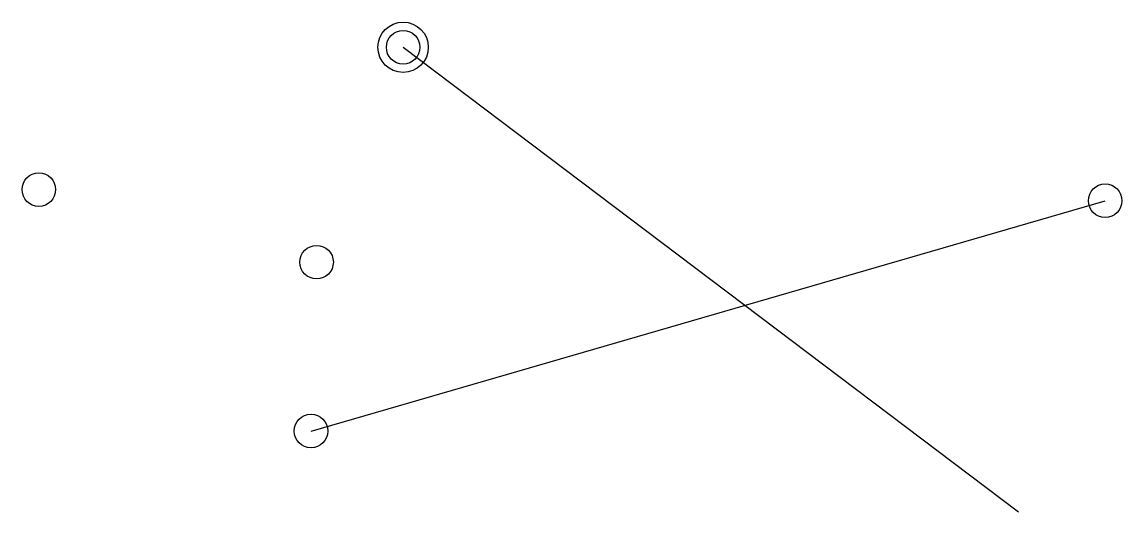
# Model space of a CAD drawing. Header units: millimetres. Extents: x 1346 to 3311, y 1194 to 2069.
import ezdxf

# ---------------------------------------------------------------- set-up
doc = ezdxf.new("R2010")
doc.units = ezdxf.units.MM

msp = doc.modelspace()

# ---------------------------------------------------------------- linework, layer by layer
for p, q in [((2026.6, 2024), (3126.3, 1194.2)), ((1862, 1338.7), (3280.9, 1749.9))]:
    msp.add_line(p, q)
for centre, radius in [((2026.6, 2024), 45), ((2026.6, 2024), 30), ((1375.7, 1769.8), 30), ((3280.9, 1749.9), 30), ((1871.9, 1640.2), 30), ((1862, 1338.7), 30)]:
    msp.add_circle(centre, radius)

doc.saveas('drawing.dxf')
